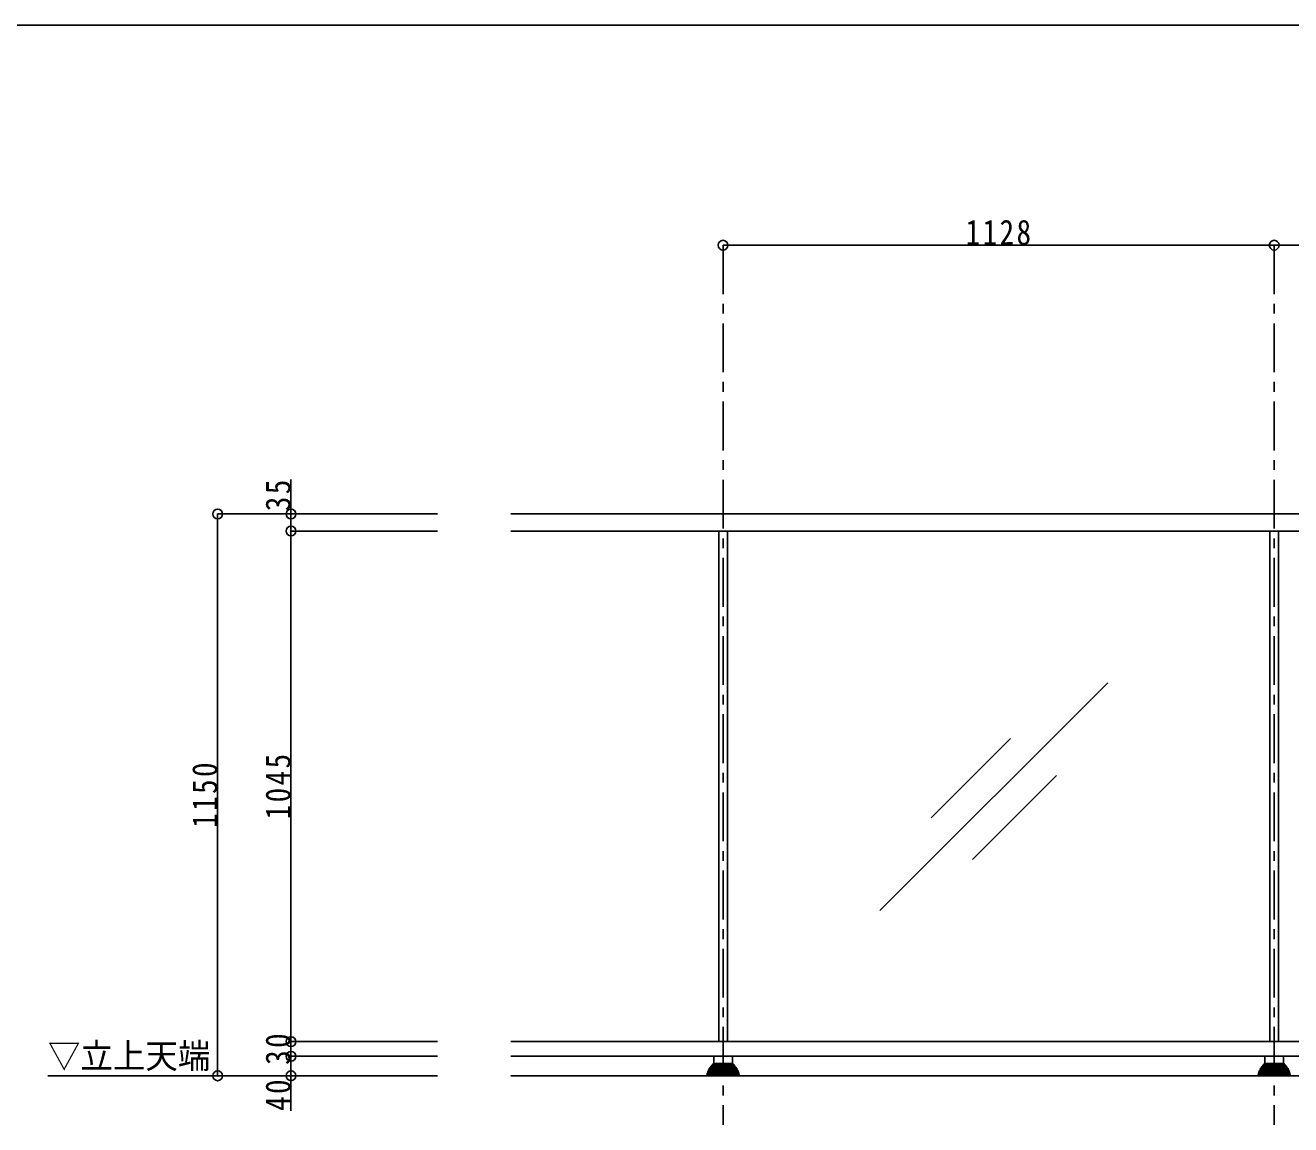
# Model space of a CAD drawing. Units: millimetres, scale not verified, with parts at other scales. Extents: x -1050 to 1050, y -742 to 742.
# Drawn here: x -338 to 309, y 120 to 682 of the extents above; entities that cross this region are included whole.
import ezdxf
from ezdxf.enums import TextEntityAlignment as Align

# ---------------------------------------------------------------- set-up
doc = ezdxf.new("R2010")
doc.units = ezdxf.units.MM
doc.header["$LTSCALE"] = 5
doc.linetypes.add('CHAIN1', pattern=[8, 5, -1, 1, -1])
doc.layers.add('1-5_図枠1_1', color=7, linetype='Continuous')
doc.layers.add('1-6_姿図', color=7, linetype='Continuous')
doc.styles.add('ＭＳ ゴシック', font='')
doc.styles.get('ＭＳ ゴシック').set_extended_font_data('MS Gothic')

# ---------------------------------------------------------------- blocks, each defined once
blk = doc.blocks.new('dimension_origin')
at = {"color": 0, "linetype": 'Continuous', "lineweight": -2}
blk.add_circle((0, 0), 1.25, dxfattribs=at)

msp = doc.modelspace()

# ---------------------------------------------------------------- linework, layer by layer
at = {"layer": '1-5_図枠1_1'}
msp.add_line((-990, 682.5), (703.535, 682.5), dxfattribs=at)
at = {"layer": '1-6_姿図', "linetype": 'CHAIN1'}
for p, q in [((18.625, 570), (18.625, 120)), ((300.625, 570), (300.625, 120))]:
    msp.add_line(p, q, dxfattribs=at)
at = {"layer": '1-6_姿図'}
for p, q in [((300.625, 570), (18.625, 570)), ((582.625, 570), (300.625, 570)), ((-202.5, 450.15), (-202.5, 423.75)), ((-127.5, 432.5), (-240, 432.5)), ((-240, 145), (-240, 432.5)), ((872.5, 432.5), (-90, 432.5)), ((-127.5, 423.75), (-202.5, 423.75)), ((-202.5, 423.75), (-202.5, 162.5)), ((-90, 423.75), (872.5, 423.75)), ((16.375, 423.75), (16.375, 162.5)), ((20.875, 423.75), (20.875, 162.5)), ((298.375, 423.75), (298.375, 162.5)), ((302.875, 423.75), (302.875, 162.5)), ((98.866, 229.536), (215.47, 346.14)), ((125.098, 276.982), (165.764, 317.647)), ((146.311, 255.769), (189.237, 298.694)), ((-127.5, 162.5), (-202.5, 162.5)), ((-202.5, 155), (-202.5, 162.5)), ((868.75, 162.5), (-90, 162.5)), ((-127.5, 155), (-202.5, 155)), ((-202.5, 127.049), (-202.5, 155)), ((868.75, 155), (-90, 155)), ((11.985, 149.001), (18.625, 149.001)), ((12.049, 149.302), (12.049, 149.001)), ((12.507, 149.8), (18.625, 149.8)), ((12.698, 150.1), (12.698, 149.8)), ((13.152, 150.6), (18.625, 150.6)), ((13.375, 150.75), (13.375, 150.6)), ((13.875, 151.25), (13.875, 155)), ((13.875, 151.25), (18.625, 151.25)), ((23.375, 151.25), (18.625, 151.25)), ((24.098, 150.6), (18.625, 150.6)), ((24.743, 149.8), (18.625, 149.8)), ((25.265, 149.001), (18.625, 149.001)), ((23.375, 155), (23.375, 151.25)), ((23.875, 150.75), (23.875, 150.6)), ((24.552, 150.1), (24.552, 149.8)), ((25.201, 149.302), (25.201, 149.001)), ((293.985, 149.001), (300.625, 149.001)), ((294.049, 149.302), (294.049, 149.001)), ((294.507, 149.8), (300.625, 149.8)), ((294.698, 150.1), (294.698, 149.8)), ((295.152, 150.6), (300.625, 150.6)), ((295.375, 150.75), (295.375, 150.6)), ((295.875, 151.25), (295.875, 155)), ((295.875, 151.25), (300.625, 151.25)), ((305.375, 151.25), (300.625, 151.25)), ((306.098, 150.6), (300.625, 150.6)), ((306.743, 149.8), (300.625, 149.8)), ((307.265, 149.001), (300.625, 149.001)), ((305.375, 155), (305.375, 151.25)), ((305.875, 150.75), (305.875, 150.6)), ((306.552, 150.1), (306.552, 149.8)), ((307.201, 149.302), (307.201, 149.001)), ((-127.5, 145), (-326.963, 145)), ((877.5, 145), (-90, 145)), ((10.375, 145.482), (10.375, 145)), ((10.566, 146.311), (10.566, 145.8)), ((10.566, 145.8), (18.625, 145.8)), ((10.812, 147.014), (10.812, 146.599)), ((10.812, 146.6), (18.625, 146.6)), ((11.13, 147.76), (11.13, 147.407)), ((11.13, 147.407), (18.625, 147.407)), ((11.533, 148.524), (11.533, 148.2)), ((11.533, 148.2), (18.625, 148.2)), ((25.717, 148.2), (18.625, 148.2)), ((26.12, 147.407), (18.625, 147.407)), ((26.438, 146.6), (18.625, 146.6)), ((26.684, 145.8), (18.625, 145.8)), ((25.717, 148.524), (25.717, 148.2)), ((26.12, 147.76), (26.12, 147.407)), ((26.438, 147.014), (26.438, 146.599)), ((26.684, 146.311), (26.684, 145.8)), ((26.875, 145.482), (26.875, 145)), ((292.375, 145.482), (292.375, 145)), ((292.566, 146.311), (292.566, 145.8)), ((292.566, 145.8), (300.625, 145.8)), ((292.812, 147.014), (292.812, 146.599)), ((292.812, 146.6), (300.625, 146.6)), ((293.13, 147.76), (293.13, 147.407)), ((293.13, 147.407), (300.625, 147.407)), ((293.533, 148.524), (293.533, 148.2)), ((293.533, 148.2), (300.625, 148.2)), ((307.717, 148.2), (300.625, 148.2)), ((308.12, 147.407), (300.625, 147.407)), ((308.438, 146.6), (300.625, 146.6)), ((308.684, 145.8), (300.625, 145.8)), ((307.717, 148.524), (307.717, 148.2)), ((308.12, 147.76), (308.12, 147.407)), ((308.438, 147.014), (308.438, 146.599)), ((308.684, 146.311), (308.684, 145.8)), ((308.875, 145.482), (308.875, 145))]:
    msp.add_line(p, q, dxfattribs=at)
for centre, radius, start, end in [((11.998, 148.536), 0.466, 91.64474, 181.439), ((12.537, 149.312), 0.488, 86.57068, 181.25523), ((13.209, 150.089), 0.512, 86.56134, 178.79631), ((13.875, 150.75), 0.5, 90, 180), ((23.375, 150.75), 0.5, 0, 90), ((24.041, 150.089), 0.512, 1.20369, 93.43866), ((24.713, 149.312), 0.488, 358.74477, 93.42932), ((25.252, 148.536), 0.466, 358.561, 88.35526), ((293.998, 148.536), 0.466, 91.64474, 181.439), ((294.537, 149.312), 0.488, 86.57068, 181.25523), ((295.209, 150.089), 0.512, 86.56134, 178.79631), ((295.875, 150.75), 0.5, 90, 180), ((305.375, 150.75), 0.5, 0, 90), ((306.041, 150.089), 0.512, 1.20369, 93.43866), ((306.713, 149.312), 0.488, 358.74477, 93.42932), ((307.252, 148.536), 0.466, 358.561, 88.35526), ((10.739, 145.48), 0.364, 118.33625, 179.71056), ((10.869, 146.303), 0.303, 100.92102, 178.46143), ((11.181, 147.04), 0.37, 97.87545, 184.11221), ((11.545, 147.785), 0.415, 91.62275, 183.49063), ((25.705, 147.785), 0.415, 356.50937, 88.37725), ((26.069, 147.04), 0.37, 355.88779, 82.12455), ((26.381, 146.303), 0.303, 1.53857, 79.07898), ((26.511, 145.48), 0.364, 0.28944, 61.66375), ((292.739, 145.48), 0.364, 118.33625, 179.71056), ((292.869, 146.303), 0.303, 100.92102, 178.46143), ((293.181, 147.04), 0.37, 97.87545, 184.11221), ((293.545, 147.785), 0.415, 91.62275, 183.49063), ((307.705, 147.785), 0.415, 356.50937, 88.37725), ((308.069, 147.04), 0.37, 355.88779, 82.12455), ((308.381, 146.303), 0.303, 1.53857, 79.07898), ((308.511, 145.48), 0.364, 0.28944, 61.66375)]:
    msp.add_arc(centre, radius, start, end, dxfattribs=at)

# ---------------------------------------------------------------- block references
at = {"layer": '1-6_姿図', "xscale": 2, "yscale": 2}
for p, rotation in [((18.625, 570), 180), ((300.625, 570), 180), ((-240, 432.5), 90), ((-202.5, 432.5), 90), ((-202.5, 423.75), 270), ((-202.5, 423.75), 90), ((-202.5, 162.5), 90), ((-202.5, 162.5), 270), ((-202.5, 155), 90), ((-202.5, 155), 270), ((-240, 145), 270), ((-202.5, 145), 270)]:
    msp.add_blockref('dimension_origin', p, dxfattribs=dict(at, rotation=rotation))
msp.add_blockref('dimension_origin', (300.625, 570), dxfattribs=at)

# ---------------------------------------------------------------- texts
at = {"layer": '1-6_姿図', "style": 'ＭＳ ゴシック', "width": 0.95}
msp.add_text('▽立上天端', height=12.83, dxfattribs=at).set_placement((-326.851, 145), align=Align.BOTTOM_LEFT)
at = {"layer": '1-6_姿図', "insert": (142.75, 570), "char_height": 12.83, "attachment_point": 7, "style": 'ＭＳ ゴシック'}
msp.add_mtext('\\T1.17;\\W0.85;1128', dxfattribs=at)
at = {"layer": '1-6_姿図', "char_height": 12.83, "attachment_point": 7, "rotation": 90, "style": 'ＭＳ ゴシック'}
for s, insert in [('\\T1.17;\\W0.85;35', (-202.5, 433.9)), ('\\T1.17;\\W0.85;1150', (-240, 271.875)), ('\\T1.17;\\W0.85;1045', (-202.5, 276.25)), ('\\T1.17;\\W0.85;30', (-202.5, 150.625)), ('\\T1.17;\\W0.85;40', (-202.5, 127.049))]:
    msp.add_mtext(s, dxfattribs=dict(at, insert=insert))

doc.saveas('drawing.dxf')
